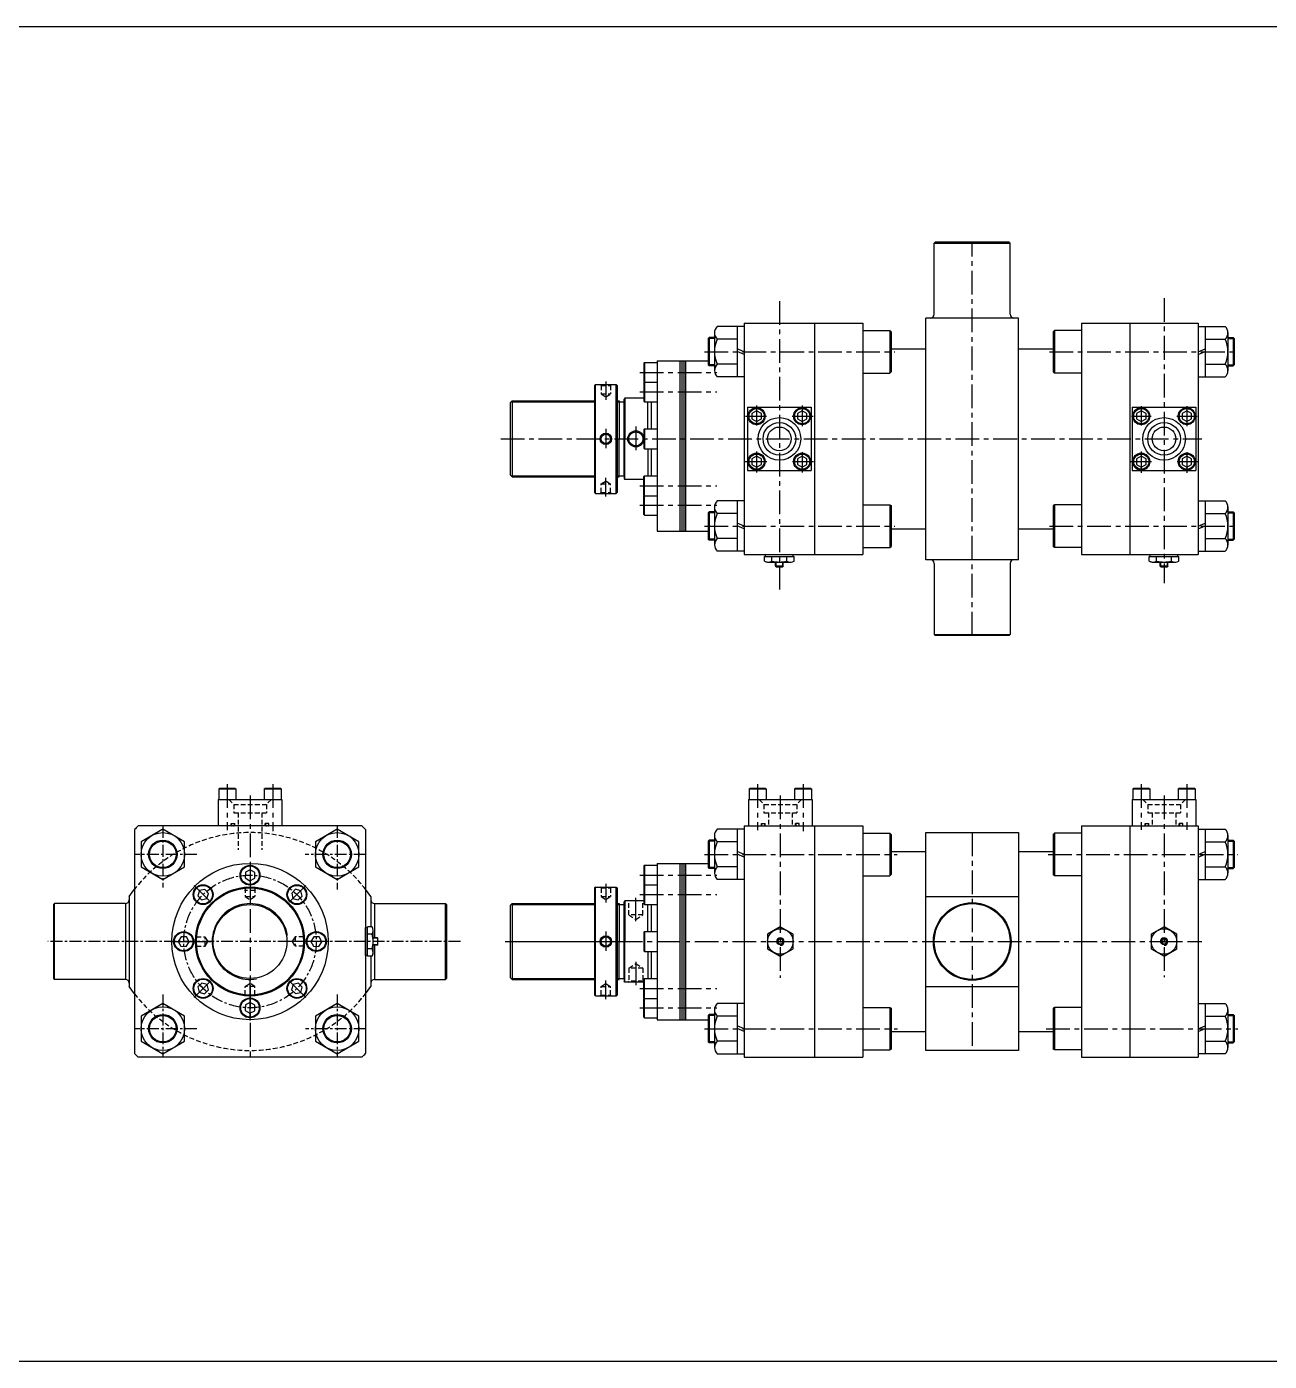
# Model space of a CAD drawing. Extents: x -819 to 9946, y 0 to 4813.
# Drawn here: x 1514 to 2826, y 0 to 1409 of the extents above; entities that cross this region are included whole.
import ezdxf

# ---------------------------------------------------------------- set-up
doc = ezdxf.new("R2010")
doc.units = 0
doc.header["$LTSCALE"] = 10
doc.header["$MEASUREMENT"] = 0
for name, pattern in [('CENTER', [2, 1.25, -0.25, 0.25, -0.25]), ('CENTERX2', [4, 2.5, -0.5, 0.5, -0.5]), ('HIDDENX2', [0.75, 0.5, -0.25])]:
    doc.linetypes.add(name, pattern=pattern)
doc.layers.get('0').update_dxf_attribs({"linetype": 'CONTINUOUS'})
doc.layers.get('DEFPOINTS').update_dxf_attribs({"linetype": 'CONTINUOUS'})
for name, color, linetype in [('BOM-UDEF', 3, 'CONTINUOUS'), ('CEN', 1, 'CENTERX2'), ('HID', 2, 'HIDDENX2'), ('ML', 7, 'CONTINUOUS')]:
    doc.layers.add(name, color=color, linetype=linetype)

msp = doc.modelspace()

# ---------------------------------------------------------------- linework, layer by layer
for p, q in [((5972.619, 1408.728), (0, 1408.728)), ((0, 0), (9946.14, 0))]:
    msp.add_line(p, q)
at = {"color": 7, "linetype": 'Continuous'}
for p, q in [((2292.932, 844.628), (2292.932, 849.646)), ((2292.932, 849.646), (2299.271, 849.646)), ((2293.932, 849.646), (2293.932, 851.646)), ((2293.932, 851.646), (2323.109, 851.646)), ((2299.271, 849.646), (2324.109, 849.646)), ((2300.727, 844.628), (2300.727, 849.646)), ((2316.315, 844.628), (2316.315, 849.646)), ((2323.109, 849.646), (2323.109, 851.646)), ((2324.109, 844.628), (2324.109, 849.646)), ((2698.932, 844.628), (2698.932, 849.646)), ((2698.932, 849.646), (2705.271, 849.646)), ((2699.932, 849.646), (2699.932, 851.646)), ((2699.932, 851.646), (2729.109, 851.646)), ((2705.271, 849.646), (2730.109, 849.646)), ((2706.727, 844.628), (2706.727, 849.646)), ((2722.315, 844.628), (2722.315, 849.646)), ((2729.109, 849.646), (2729.109, 851.646)), ((2730.109, 844.628), (2730.109, 849.646)), ((2296.108, 843.646), (2320.934, 843.646)), ((2304.521, 843.901), (2304.521, 843.903)), ((2304.521, 839.146), (2304.521, 843.646)), ((2304.521, 839.146), (2305.021, 838.646)), ((2312.521, 839.146), (2304.521, 839.146)), ((2305.021, 838.646), (2312.021, 838.646)), ((2312.521, 839.146), (2312.021, 838.646)), ((2312.521, 839.146), (2312.521, 843.646)), ((2702.108, 843.646), (2726.934, 843.646)), ((2710.521, 843.901), (2710.521, 843.903)), ((2710.521, 839.146), (2710.521, 843.646)), ((2710.521, 839.146), (2711.021, 838.646)), ((2718.521, 839.146), (2710.521, 839.146)), ((2711.021, 838.646), (2718.021, 838.646)), ((2718.521, 839.146), (2718.021, 838.646)), ((2718.521, 839.146), (2718.521, 843.646)), ((1871.789, 428.511), (1871.789, 457.688)), ((1873.789, 457.688), (1871.789, 457.688)), ((1878.806, 458.688), (1873.789, 458.688)), ((1873.789, 433.849), (1873.789, 458.688)), ((1878.806, 450.893), (1873.789, 450.893)), ((1879.789, 430.686), (1879.789, 455.512)), ((1879.534, 439.099), (1879.532, 439.099)), ((1884.289, 447.099), (1879.789, 447.099)), ((1884.289, 439.099), (1879.789, 439.099)), ((1884.289, 447.099), (1884.789, 446.599)), ((1884.289, 447.099), (1884.289, 439.099)), ((1884.289, 439.099), (1884.789, 439.599)), ((1884.789, 439.599), (1884.789, 446.599)), ((1873.789, 428.511), (1871.789, 428.511)), ((1878.806, 435.305), (1873.789, 435.305)), ((1873.789, 427.511), (1873.789, 433.849)), ((1878.806, 427.511), (1873.789, 427.511))]:
    msp.add_line(p, q, dxfattribs=at)
at = {"color": 1, "linetype": 'CENTER', "ltscale": 5}
for p, q in [((2296.021, 443.099), (2323.021, 443.099)), ((2701.021, 443.099), (2728.021, 443.099))]:
    msp.add_line(p, q, dxfattribs=at)
at = {"color": 7, "linetype": 'Continuous'}
for points in [[(2296.021, 435.305), (2309.521, 427.511), (2323.021, 435.305), (2323.021, 450.893), (2309.521, 458.688), (2296.021, 450.893)], [(2701.021, 435.305), (2714.521, 427.511), (2728.021, 435.305), (2728.021, 450.893), (2714.521, 458.688), (2701.021, 450.893)], [(2308.078, 445.599), (2306.634, 443.099), (2308.078, 440.599), (2310.964, 440.599), (2312.408, 443.099), (2310.964, 445.599)], [(2713.078, 445.599), (2711.634, 443.099), (2713.078, 440.599), (2715.964, 440.599), (2717.408, 443.099), (2715.964, 445.599)]]:
    msp.add_lwpolyline(points, close=True, dxfattribs=at)
for centre, radius in [((2309.521, 443.099), 13.5), ((2714.521, 443.099), 13.5), ((2309.521, 443.099), 3.5), ((2714.521, 443.099), 3.5)]:
    msp.add_circle(centre, radius, dxfattribs=at)
for centre, radius, start, end in [((2296.108, 849.269), 5.623, 235.615753, 270), ((2296.83, 851.866), 8.22, 241.700645, 298.299355), ((2308.513, 874.993), 31.347, 255.617183, 270.014071), ((2308.529, 874.993), 31.347, 269.985929, 284.382817), ((2320.212, 851.866), 8.22, 241.700645, 298.299355), ((2702.108, 849.269), 5.623, 235.615753, 270), ((2702.83, 851.866), 8.22, 241.700645, 298.299355), ((2714.513, 874.993), 31.347, 255.617183, 270.014071), ((2714.529, 874.993), 31.347, 269.985929, 284.382817), ((2726.212, 851.866), 8.22, 241.700645, 298.299355), ((1871.568, 454.79), 8.22, 331.700645, 28.299355), ((1848.442, 443.107), 31.347, 359.985929, 14.382817), ((1848.442, 443.091), 31.347, 345.617183, 0.014071), ((1871.568, 431.408), 8.22, 331.700645, 28.299355), ((1874.166, 430.686), 5.623, 325.615753, 0)]:
    msp.add_arc(centre, radius, start, end, dxfattribs=at)
at = {"layer": 'BOM-UDEF', "color": 0}
for p, q in [((2463.021, 846.146), (2463.021, 1101.146)), ((2561.021, 846.146), (2561.021, 1101.146)), ((2463.021, 558.099), (2561.021, 558.099)), ((2463.021, 328.099), (2463.021, 558.099)), ((2561.021, 558.099), (2561.021, 328.099)), ((1622.289, 490.599), (1627.789, 498.184)), ((1877.289, 490.599), (1871.789, 498.184)), ((1618.289, 483.099), (1618.289, 403.099)), ((1881.289, 483.099), (1881.289, 447.099)), ((2463.021, 490.599), (2561.021, 490.599)), ((1881.289, 439.099), (1881.289, 403.099)), ((1627.789, 388.014), (1622.289, 395.599)), ((1871.789, 388.014), (1877.289, 395.599)), ((2463.021, 395.599), (2561.021, 395.599)), ((2561.021, 328.099), (2463.021, 328.099))]:
    msp.add_line(p, q, dxfattribs=at)
for radius in [41, 40]:
    msp.add_circle((2512.021, 443.099), radius, dxfattribs=at)
at = {"layer": 'CEN'}
for p, q in [((2512.021, 766.146), (2512.021, 1181.146)), ((2308.521, 1119.066), (2308.521, 814.644)), ((2714.521, 1122.258), (2714.521, 821.302)), ((2229.521, 1065.646), (2430.521, 1065.646)), ((2593.521, 1065.646), (2792.521, 1065.646)), ((2161.166, 1043.646), (2242.641, 1043.646)), ((2125.384, 1034.39), (2125.384, 1014.834)), ((2161.166, 1023.143), (2242.641, 1023.143)), ((2284.521, 1008.872), (2284.521, 987.65)), ((2332.521, 1008.913), (2332.521, 986.914)), ((2690.521, 1008.088), (2690.521, 987.65)), ((2738.521, 1008.342), (2738.521, 986.914)), ((2157.021, 986.778), (2157.021, 960.514)), ((2272.876, 997.646), (2295.031, 997.646)), ((2321.929, 997.646), (2344.295, 997.562)), ((2680.123, 997.646), (2701.031, 997.646)), ((2727.929, 997.646), (2749.343, 997.646)), ((2014.343, 973.646), (2754.521, 973.646)), ((2125.384, 984.156), (2125.384, 963.88)), ((2284.521, 960.155), (2284.521, 938.24)), ((2332.521, 959.787), (2332.521, 938.195)), ((2690.521, 960.155), (2690.521, 937.896)), ((2738.521, 959.787), (2738.521, 937.896)), ((2272.537, 949.646), (2295.277, 949.646)), ((2322.543, 949.646), (2344.55, 949.646)), ((2678.91, 949.646), (2701.277, 949.646)), ((2728.543, 949.646), (2749.85, 949.646)), ((2125.384, 912.902), (2125.384, 932.458)), ((2161.166, 924.148), (2242.641, 924.148)), ((2161.166, 903.646), (2242.641, 903.646)), ((2229.521, 881.646), (2430.521, 881.646)), ((2593.521, 881.646), (2792.521, 881.646)), ((1725.789, 609.099), (1725.789, 560.495)), ((1773.789, 609.099), (1773.789, 559.508)), ((2285.521, 609.099), (2285.521, 560.495)), ((2333.521, 609.099), (2333.521, 559.508)), ((2690.521, 609.099), (2690.521, 561.154)), ((2738.521, 609.099), (2738.521, 560.877)), ((1749.789, 597.099), (1749.789, 317.099)), ((2309.521, 597.099), (2309.521, 404.671)), ((2714.521, 597.099), (2714.521, 405.497)), ((2512.021, 558.099), (2512.021, 328.099)), ((1749.789, 526.604), (1749.789, 499.595)), ((2229.521, 535.099), (2432.949, 535.099)), ((2592.198, 535.099), (2792.521, 535.099)), ((2161.166, 513.099), (2242.641, 513.099)), ((1690.742, 502.146), (1709.84, 483.047)), ((1749.789, 502.344), (1749.789, 484.287)), ((1808.835, 502.146), (1789.737, 483.047)), ((2125.384, 503.844), (2125.384, 484.287)), ((2157.021, 464.543), (2157.021, 489.172)), ((2161.166, 492.597), (2242.641, 492.597)), ((2125.384, 453.609), (2125.384, 433.333)), ((1666.284, 443.099), (1693.293, 443.099)), ((1690.544, 443.099), (1708.601, 443.099)), ((1809.033, 443.099), (1790.977, 443.099)), ((1833.293, 443.099), (1806.284, 443.099)), ((2019.114, 443.099), (2754.521, 443.099)), ((2034.225, 443.099), (2142.532, 443.099)), ((2034.225, 443.099), (2142.532, 443.099)), ((2157.021, 421.655), (2157.021, 397.026)), ((1690.742, 384.053), (1709.84, 403.151)), ((1749.789, 383.855), (1749.789, 401.911)), ((1808.835, 384.053), (1789.737, 403.151)), ((2125.384, 382.355), (2125.384, 401.911)), ((1749.789, 359.595), (1749.789, 386.604)), ((2161.166, 393.602), (2242.641, 393.602)), ((2161.166, 373.099), (2242.641, 373.099)), ((2229.521, 351.099), (2433.359, 351.099)), ((2590.052, 351.099), (2792.521, 351.099))]:
    msp.add_line(p, q, dxfattribs=at)
at = {"layer": 'DEFPOINTS', "color": 0, "linetype": 'ByBlock'}
for p in [(2144.521, 1015.646), (2144.521, 931.646), (2144.521, 485.099), (2144.521, 401.099)]:
    msp.add_point(p, dxfattribs=at)
at = {"layer": 'HID'}
for p, q in [((2120.384, 1030.146), (2119.384, 1031.146)), ((2120.384, 1030.146), (2120.384, 1021.146)), ((2120.384, 1030.146), (2130.384, 1030.146)), ((2130.384, 1030.146), (2131.384, 1031.146)), ((2130.384, 1030.146), (2130.384, 1021.146)), ((2120.384, 1021.146), (2130.384, 1021.146)), ((2120.384, 1021.146), (2125.384, 1017.98)), ((2125.384, 1017.98), (2130.384, 1021.146)), ((2120.384, 917.146), (2119.384, 916.146)), ((2120.384, 926.146), (2125.384, 929.312)), ((2120.384, 917.146), (2120.384, 926.146)), ((2120.384, 926.146), (2130.384, 926.146)), ((2120.384, 917.146), (2130.384, 917.146)), ((2125.384, 929.312), (2130.384, 926.146)), ((2130.384, 917.146), (2130.384, 926.146)), ((2130.384, 917.146), (2131.384, 916.146)), ((1727.289, 593.099), (1732.539, 587.849)), ((1772.289, 593.099), (1767.039, 587.849)), ((2287.021, 593.099), (2292.271, 587.849)), ((2332.021, 593.099), (2326.771, 587.849)), ((2692.021, 593.099), (2697.271, 587.849)), ((2737.021, 593.099), (2731.771, 587.849)), ((1732.539, 587.849), (1767.039, 587.849)), ((1732.539, 587.849), (1732.539, 579.099)), ((1732.539, 579.099), (1767.039, 579.099)), ((1737.289, 579.099), (1737.289, 539.795)), ((1762.289, 579.099), (1762.289, 539.795)), ((1767.039, 587.849), (1767.039, 579.099)), ((2292.271, 587.849), (2292.271, 579.099)), ((2292.271, 587.849), (2326.771, 587.849)), ((2292.271, 579.099), (2326.771, 579.099)), ((2297.021, 579.099), (2297.021, 565.099)), ((2322.021, 579.099), (2322.021, 565.099)), ((2326.771, 587.849), (2326.771, 579.099)), ((2697.271, 587.849), (2731.771, 587.849)), ((2697.271, 587.849), (2697.271, 579.099)), ((2697.271, 579.099), (2731.771, 579.099)), ((2702.021, 579.099), (2702.021, 565.099)), ((2727.021, 579.099), (2727.021, 565.099)), ((2731.771, 587.849), (2731.771, 579.099)), ((1729.789, 567.499), (1733.789, 567.499)), ((1729.789, 565.099), (1729.789, 567.499)), ((1733.789, 565.099), (1733.789, 567.499)), ((1765.789, 565.099), (1765.789, 567.499)), ((1769.789, 567.499), (1765.789, 567.499)), ((1769.789, 565.099), (1769.789, 567.499)), ((2289.521, 567.499), (2293.521, 567.499)), ((2289.521, 565.099), (2289.521, 567.499)), ((2293.521, 565.099), (2293.521, 567.499)), ((2325.521, 565.099), (2325.521, 567.499)), ((2329.521, 567.499), (2325.521, 567.499)), ((2329.521, 565.099), (2329.521, 567.499)), ((2694.521, 567.499), (2698.521, 567.499)), ((2694.521, 565.099), (2694.521, 567.499)), ((2698.521, 565.099), (2698.521, 567.499)), ((2730.521, 565.099), (2730.521, 567.499)), ((2734.521, 567.499), (2730.521, 567.499)), ((2734.521, 565.099), (2734.521, 567.499)), ((1744.789, 499.599), (1744.09, 500.298)), ((1744.789, 497.099), (1744.09, 497.798)), ((1744.789, 499.599), (1744.789, 490.599)), ((1744.789, 499.599), (1754.789, 499.599)), ((1754.789, 497.099), (1744.789, 497.099)), ((1754.789, 499.599), (1755.487, 500.298)), ((1754.789, 499.599), (1754.789, 490.599)), ((1754.789, 497.099), (1755.487, 497.798)), ((2120.384, 499.599), (2119.384, 500.599)), ((2120.384, 499.599), (2120.384, 490.599)), ((2120.384, 499.599), (2130.384, 499.599)), ((2130.384, 499.599), (2131.384, 500.599)), ((2130.384, 499.599), (2130.384, 490.599)), ((1744.789, 490.599), (1754.789, 490.599)), ((1744.789, 490.599), (1749.789, 487.433)), ((1749.789, 487.433), (1754.789, 490.599)), ((2120.384, 490.599), (2130.384, 490.599)), ((2120.384, 490.599), (2125.384, 487.433)), ((2125.384, 487.433), (2130.384, 490.599)), ((2149.521, 471.099), (2149.521, 485.099)), ((2164.521, 471.099), (2164.521, 485.099)), ((2164.521, 471.099), (2149.521, 471.099)), ((2149.521, 471.099), (2157.021, 466.472)), ((2157.021, 466.472), (2164.521, 471.099)), ((1693.289, 448.099), (1692.59, 448.798)), ((1693.289, 438.099), (1692.59, 437.401)), ((1693.289, 448.099), (1702.289, 448.099)), ((1693.289, 438.099), (1693.289, 448.099)), ((1693.289, 438.099), (1702.289, 438.099)), ((1705.455, 443.099), (1702.289, 448.099)), ((1702.289, 438.099), (1702.289, 448.099)), ((1702.289, 438.099), (1705.455, 443.099)), ((1797.289, 448.099), (1794.123, 443.099)), ((1794.123, 443.099), (1797.289, 438.099)), ((1806.289, 448.099), (1797.289, 448.099)), ((1797.289, 448.099), (1797.289, 438.099)), ((1806.289, 438.099), (1797.289, 438.099)), ((1806.289, 448.099), (1806.987, 448.798)), ((1806.289, 448.099), (1806.289, 438.099)), ((1806.289, 438.099), (1806.987, 437.401)), ((2149.521, 415.099), (2157.021, 419.726)), ((2164.521, 415.099), (2149.521, 415.099)), ((2149.521, 415.099), (2149.521, 401.099)), ((2157.021, 419.726), (2164.521, 415.099)), ((2164.521, 415.099), (2164.521, 401.099)), ((1749.789, 398.765), (1744.789, 395.599)), ((1744.789, 386.599), (1744.789, 395.599)), ((1754.789, 395.599), (1744.789, 395.599)), ((1754.789, 395.599), (1749.789, 398.765)), ((1754.789, 386.599), (1754.789, 395.599)), ((2120.384, 395.599), (2125.384, 398.765)), ((2120.384, 386.599), (2120.384, 395.599)), ((2120.384, 395.599), (2130.384, 395.599)), ((2125.384, 398.765), (2130.384, 395.599)), ((2130.384, 386.599), (2130.384, 395.599)), ((2148.521, 400.099), (2149.521, 401.099)), ((2164.521, 401.099), (2149.521, 401.099)), ((2164.521, 401.099), (2165.521, 400.099)), ((1744.789, 386.599), (1744.09, 385.901)), ((1754.789, 386.599), (1744.789, 386.599)), ((1754.789, 386.599), (1755.487, 385.901)), ((2120.384, 386.599), (2119.384, 385.599)), ((2120.384, 386.599), (2130.384, 386.599)), ((2130.384, 386.599), (2131.384, 385.599))]:
    msp.add_line(p, q, dxfattribs=at)
for centre, radius, start, end in [((1731.07, 566.299), 1.2, 90, 270), ((1732.454, 566.299), 1.2, 270, 90), ((1767.123, 566.299), 1.2, 90, 270), ((1768.507, 566.299), 1.2, 270, 90), ((2290.802, 566.299), 1.2, 90, 270), ((2292.186, 566.299), 1.2, 270, 90), ((2326.855, 566.299), 1.2, 90, 270), ((2328.239, 566.299), 1.2, 270, 90), ((2695.802, 566.299), 1.2, 90, 270), ((2697.186, 566.299), 1.2, 270, 90), ((2731.855, 566.299), 1.2, 90, 270), ((2733.239, 566.299), 1.2, 270, 90), ((1749.789, 403.932), 154.167, 37.688023, 142.311977), ((1749.789, 482.266), 154.167, 217.688023, 322.311977)]:
    msp.add_arc(centre, radius, start, end, dxfattribs=at)
at = {"layer": 'ML'}
for p, q in [((2473.021, 1181.146), (2472.021, 1180.146)), ((2472.021, 1105.146), (2472.021, 1180.146)), ((2472.021, 1180.146), (2552.021, 1180.146)), ((2551.021, 1181.146), (2473.021, 1181.146)), ((2552.021, 1180.146), (2551.021, 1181.146)), ((2552.021, 1105.146), (2552.021, 1180.146)), ((2561.021, 1101.146), (2463.021, 1101.146)), ((2240.021, 1086.009), (2240.021, 1078.926)), ((2271.521, 1092.146), (2243.021, 1092.146)), ((2264.021, 1092.146), (2264.021, 1039.146)), ((2271.521, 1095.646), (2271.521, 851.646)), ((2271.521, 1095.646), (2396.521, 1095.646)), ((2345.521, 1095.646), (2345.521, 851.646)), ((2396.521, 1095.646), (2396.521, 851.646)), ((2396.521, 1088.146), (2425.021, 1088.146)), ((2425.021, 1088.146), (2425.021, 1043.146)), ((2425.021, 1088.146), (2426.521, 1086.756)), ((2426.521, 1086.756), (2426.521, 1044.536)), ((2599.021, 1088.146), (2597.521, 1086.756)), ((2597.521, 1086.756), (2597.521, 1044.536)), ((2627.521, 1088.146), (2599.021, 1088.146)), ((2599.021, 1088.146), (2599.021, 1043.146)), ((2627.521, 1095.646), (2750.521, 1095.646)), ((2627.521, 1095.646), (2627.521, 851.646)), ((2678.521, 1095.646), (2678.521, 851.646)), ((2750.521, 1095.646), (2750.521, 851.646)), ((2750.521, 1092.146), (2779.021, 1092.146)), ((2758.021, 1092.146), (2758.021, 1039.146)), ((2782.021, 1086.009), (2782.021, 1078.926)), ((2234.521, 1080.646), (2233.521, 1079.646)), ((2233.521, 1079.646), (2233.521, 1051.646)), ((2234.521, 1080.646), (2234.521, 1050.646)), ((2240.021, 1080.646), (2234.521, 1080.646)), ((2240.021, 1078.926), (2240.021, 1065.646)), ((2264.021, 1078.926), (2243.021, 1078.926)), ((2758.021, 1078.926), (2779.021, 1078.926)), ((2782.021, 1080.646), (2787.521, 1080.646)), ((2782.021, 1078.926), (2782.021, 1065.646)), ((2787.521, 1080.646), (2787.521, 1050.646)), ((2787.521, 1080.646), (2788.521, 1079.646)), ((2788.521, 1079.646), (2788.521, 1051.646)), ((2240.021, 1065.646), (2240.021, 1045.62)), ((2426.521, 1068.646), (2463.021, 1068.646)), ((2561.021, 1068.646), (2597.521, 1068.646)), ((2782.021, 1065.646), (2782.021, 1045.62)), ((2166.221, 1054.146), (2165.521, 1053.446)), ((2165.521, 1053.446), (2165.521, 1033.846)), ((2166.221, 1054.146), (2179.521, 1054.146)), ((2166.221, 1054.146), (2166.221, 1033.146)), ((2179.521, 1056.146), (2179.521, 876.146)), ((2179.521, 1056.146), (2233.521, 1056.146)), ((2203.521, 1056.146), (2203.521, 876.146)), ((2205.521, 1056.146), (2205.521, 876.146)), ((2207.521, 1056.146), (2207.521, 876.146)), ((2209.521, 1056.146), (2209.521, 876.146)), ((2234.521, 1050.646), (2233.521, 1051.646)), ((2240.021, 1050.646), (2234.521, 1050.646)), ((2264.021, 1052.366), (2243.021, 1052.366)), ((2396.521, 1043.146), (2425.021, 1043.146)), ((2425.021, 1043.146), (2426.521, 1044.536)), ((2599.021, 1043.146), (2597.521, 1044.536)), ((2627.521, 1043.146), (2599.021, 1043.146)), ((2758.021, 1052.366), (2779.021, 1052.366)), ((2782.021, 1050.646), (2787.521, 1050.646)), ((2787.521, 1050.646), (2788.521, 1051.646)), ((2114.384, 1031.146), (2113.384, 1030.146)), ((2113.384, 1030.146), (2113.384, 917.146)), ((2114.384, 916.146), (2114.384, 1031.146)), ((2114.384, 1031.146), (2136.384, 1031.146)), ((2136.384, 916.146), (2136.384, 1031.146)), ((2136.384, 1031.146), (2137.384, 1030.146)), ((2137.384, 1030.146), (2137.384, 917.146)), ((2165.972, 1033.395), (2165.521, 1033.846)), ((2166.221, 1033.643), (2165.521, 1032.943)), ((2165.521, 1032.943), (2165.521, 1013.343)), ((2166.221, 1033.643), (2179.521, 1033.643)), ((2166.221, 1033.643), (2166.221, 1012.643)), ((2271.521, 1039.146), (2243.021, 1039.146)), ((2750.521, 1039.146), (2779.021, 1039.146)), ((2145.521, 1016.646), (2144.521, 1015.646)), ((2144.521, 973.646), (2144.521, 1015.646)), ((2145.521, 1016.646), (2145.521, 973.646)), ((2165.521, 1016.646), (2145.521, 1016.646)), ((2024.521, 1011.646), (2026.521, 1013.646)), ((2024.521, 1011.646), (2026.521, 1013.646)), ((2024.521, 1011.646), (2024.521, 935.646)), ((2026.521, 1013.646), (2113.384, 1013.646)), ((2026.521, 1013.646), (2026.521, 933.646)), ((2137.384, 1013.646), (2139.521, 1013.646)), ((2139.521, 1013.646), (2139.521, 973.646)), ((2139.521, 1012.646), (2144.521, 1012.646)), ((2144.521, 934.646), (2144.521, 1012.646)), ((2166.221, 1012.643), (2165.521, 1013.343)), ((2166.221, 1012.643), (2179.521, 1012.643)), ((2169.521, 984.146), (2169.521, 1012.643)), ((2173.521, 984.146), (2173.521, 1012.643)), ((2173.521, 984.146), (2173.521, 1012.643)), ((2275.021, 1007.146), (2275.021, 940.146)), ((2275.021, 1007.146), (2342.021, 1007.146)), ((2342.021, 1007.146), (2342.021, 940.146)), ((2681.021, 1007.146), (2748.021, 1007.146)), ((2681.021, 1007.146), (2681.021, 940.146)), ((2748.021, 1007.146), (2748.021, 940.146)), ((2139.521, 933.646), (2139.521, 973.646)), ((2144.521, 973.646), (2144.521, 931.646)), ((2145.521, 930.646), (2145.521, 973.646)), ((2166.221, 984.146), (2165.521, 983.446)), ((2165.521, 983.446), (2165.521, 963.846)), ((2166.221, 984.146), (2179.521, 984.146)), ((2166.221, 984.146), (2166.221, 963.146)), ((2166.221, 963.146), (2165.521, 963.846)), ((2166.221, 963.146), (2179.521, 963.146)), ((2169.521, 963.146), (2169.521, 934.648)), ((2173.521, 934.648), (2173.521, 963.146)), ((2024.521, 935.646), (2026.521, 933.646)), ((2024.521, 935.646), (2026.521, 933.646)), ((2026.521, 933.646), (2113.384, 933.646)), ((2137.384, 933.646), (2139.521, 933.646)), ((2139.521, 934.646), (2144.521, 934.646)), ((2145.521, 930.646), (2144.521, 931.646)), ((2165.521, 930.646), (2145.521, 930.646)), ((2166.221, 934.648), (2165.521, 933.948)), ((2165.521, 914.348), (2165.521, 933.948)), ((2166.221, 913.648), (2166.221, 934.648)), ((2166.221, 934.648), (2179.521, 934.648)), ((2275.021, 940.146), (2342.021, 940.146)), ((2681.021, 940.146), (2748.021, 940.146)), ((2114.384, 916.146), (2113.384, 917.146)), ((2114.384, 916.146), (2136.384, 916.146)), ((2136.384, 916.146), (2137.384, 917.146)), ((2166.221, 913.648), (2165.521, 914.348)), ((2165.972, 913.897), (2165.521, 913.446)), ((2165.521, 893.846), (2165.521, 913.446)), ((2166.221, 893.146), (2166.221, 914.146)), ((2166.221, 913.648), (2179.521, 913.648)), ((2240.021, 902.009), (2240.021, 894.926)), ((2271.521, 908.146), (2243.021, 908.146)), ((2264.021, 908.146), (2264.021, 855.146)), ((2396.521, 904.146), (2425.021, 904.146)), ((2425.021, 904.146), (2425.021, 859.146)), ((2425.021, 904.146), (2426.521, 903.17)), ((2426.521, 903.17), (2426.521, 860.122)), ((2599.021, 904.146), (2597.521, 903.17)), ((2597.521, 903.17), (2597.521, 860.122)), ((2627.521, 904.146), (2599.021, 904.146)), ((2599.021, 904.146), (2599.021, 859.146)), ((2750.521, 908.146), (2779.021, 908.146)), ((2758.021, 908.146), (2758.021, 855.146)), ((2782.021, 902.009), (2782.021, 894.926)), ((2166.221, 893.146), (2165.521, 893.846)), ((2166.221, 893.146), (2179.521, 893.146)), ((2234.521, 896.646), (2233.521, 895.646)), ((2233.521, 895.646), (2233.521, 867.646)), ((2234.521, 896.646), (2234.521, 866.646)), ((2240.021, 896.646), (2234.521, 896.646)), ((2240.021, 894.926), (2240.021, 881.646)), ((2264.021, 894.926), (2243.021, 894.926)), ((2758.021, 894.926), (2779.021, 894.926)), ((2782.021, 896.646), (2787.521, 896.646)), ((2782.021, 894.926), (2782.021, 881.646)), ((2787.521, 896.646), (2787.521, 866.646)), ((2787.521, 896.646), (2788.521, 895.646)), ((2788.521, 895.646), (2788.521, 867.646)), ((2179.521, 876.146), (2233.521, 876.146)), ((2240.021, 881.646), (2240.021, 861.62)), ((2426.521, 878.646), (2463.021, 878.646)), ((2561.021, 878.646), (2597.521, 878.646)), ((2782.021, 881.646), (2782.021, 861.62)), ((2234.521, 866.646), (2233.521, 867.646)), ((2240.021, 866.646), (2234.521, 866.646)), ((2264.021, 868.366), (2243.021, 868.366)), ((2425.021, 859.146), (2426.521, 860.122)), ((2599.021, 859.146), (2597.521, 860.122)), ((2758.021, 868.366), (2779.021, 868.366)), ((2782.021, 866.646), (2787.521, 866.646)), ((2787.521, 866.646), (2788.521, 867.646)), ((2271.521, 855.146), (2243.021, 855.146)), ((2271.521, 851.646), (2396.521, 851.646)), ((2396.521, 859.146), (2425.021, 859.146)), ((2561.021, 846.146), (2463.021, 846.146)), ((2627.521, 859.146), (2599.021, 859.146)), ((2627.521, 851.646), (2750.521, 851.646)), ((2750.521, 855.146), (2779.021, 855.146)), ((2472.021, 842.146), (2472.021, 767.146)), ((2552.021, 842.146), (2552.021, 767.146)), ((2473.021, 766.146), (2472.021, 767.146)), ((2472.021, 767.146), (2552.021, 767.146)), ((2551.021, 766.146), (2473.021, 766.146)), ((2552.021, 767.146), (2551.021, 766.146)), ((1716.289, 593.099), (1783.289, 593.099)), ((1716.289, 593.099), (1716.289, 565.099)), ((1716.789, 604.099), (1717.789, 605.099)), ((1716.789, 604.099), (1734.789, 604.099)), ((1716.789, 604.099), (1716.789, 593.099)), ((1717.789, 605.099), (1733.789, 605.099)), ((1733.789, 605.099), (1734.789, 604.099)), ((1734.789, 604.099), (1734.789, 593.099)), ((1764.789, 604.099), (1765.789, 605.099)), ((1764.789, 604.099), (1782.789, 604.099)), ((1764.789, 604.099), (1764.789, 593.099)), ((1765.789, 605.099), (1781.789, 605.099)), ((1781.789, 605.099), (1782.789, 604.099)), ((1782.789, 604.099), (1782.789, 593.099)), ((1783.289, 593.099), (1783.289, 565.099)), ((2276.021, 593.099), (2343.021, 593.099)), ((2276.021, 593.099), (2276.021, 565.099)), ((2276.521, 604.099), (2277.521, 605.099)), ((2276.521, 604.099), (2276.521, 593.099)), ((2276.521, 604.099), (2294.521, 604.099)), ((2277.521, 605.099), (2293.521, 605.099)), ((2293.521, 605.099), (2294.521, 604.099)), ((2294.521, 604.099), (2294.521, 593.099)), ((2324.521, 604.099), (2325.521, 605.099)), ((2324.521, 604.099), (2324.521, 593.099)), ((2324.521, 604.099), (2342.521, 604.099)), ((2325.521, 605.099), (2341.521, 605.099)), ((2341.521, 605.099), (2342.521, 604.099)), ((2342.521, 604.099), (2342.521, 593.099)), ((2343.021, 593.099), (2343.021, 565.099)), ((2681.021, 593.099), (2748.021, 593.099)), ((2681.021, 593.099), (2681.021, 565.099)), ((2681.521, 604.099), (2682.521, 605.099)), ((2681.521, 604.099), (2699.521, 604.099)), ((2681.521, 604.099), (2681.521, 593.099)), ((2682.521, 605.099), (2698.521, 605.099)), ((2698.521, 605.099), (2699.521, 604.099)), ((2699.521, 604.099), (2699.521, 593.099)), ((2729.521, 604.099), (2730.521, 605.099)), ((2729.521, 604.099), (2747.521, 604.099)), ((2729.521, 604.099), (2729.521, 593.099)), ((2730.521, 605.099), (2746.521, 605.099)), ((2746.521, 605.099), (2747.521, 604.099)), ((2747.521, 604.099), (2747.521, 593.099)), ((2748.021, 593.099), (2748.021, 565.099)), ((1867.925, 565.099), (1631.652, 565.099)), ((2271.521, 565.099), (2396.521, 565.099)), ((2271.521, 565.099), (2271.521, 321.099)), ((2345.521, 565.099), (2345.521, 321.099)), ((2396.521, 565.099), (2396.521, 321.099)), ((2627.521, 565.099), (2627.521, 321.099)), ((2627.521, 565.099), (2750.521, 565.099)), ((2678.521, 565.099), (2678.521, 321.099)), ((2750.521, 565.099), (2750.521, 321.099)), ((1627.789, 561.236), (1627.789, 324.963)), ((1871.789, 561.236), (1871.789, 324.963)), ((2234.521, 550.099), (2233.521, 549.099)), ((2234.521, 550.099), (2234.521, 520.099)), ((2240.021, 550.099), (2234.521, 550.099)), ((2240.021, 555.463), (2240.021, 548.379)), ((2271.521, 561.599), (2243.021, 561.599)), ((2264.021, 561.599), (2264.021, 508.599)), ((2396.521, 557.599), (2425.021, 557.599)), ((2425.021, 557.599), (2425.021, 512.599)), ((2425.021, 557.599), (2426.521, 556.209)), ((2426.521, 556.209), (2426.521, 513.989)), ((2599.021, 557.599), (2597.521, 556.209)), ((2597.521, 556.209), (2597.521, 513.989)), ((2599.021, 557.599), (2599.021, 512.599)), ((2627.521, 557.599), (2599.021, 557.599)), ((2750.521, 561.599), (2779.021, 561.599)), ((2758.021, 561.599), (2758.021, 508.599)), ((2782.021, 555.463), (2782.021, 548.379)), ((2782.021, 550.099), (2787.521, 550.099)), ((2787.521, 550.099), (2787.521, 520.099)), ((2787.521, 550.099), (2788.521, 549.099)), ((2233.521, 549.099), (2233.521, 521.099)), ((2240.021, 548.379), (2240.021, 535.099)), ((2264.021, 548.379), (2243.021, 548.379)), ((2426.521, 538.099), (2463.021, 538.099)), ((2561.021, 538.099), (2597.521, 538.099)), ((2758.021, 548.379), (2779.021, 548.379)), ((2782.021, 548.379), (2782.021, 535.099)), ((2788.521, 549.099), (2788.521, 521.099)), ((2166.221, 523.599), (2165.521, 522.899)), ((2165.521, 522.899), (2165.521, 503.299)), ((2166.221, 523.599), (2179.521, 523.599)), ((2166.221, 523.599), (2166.221, 502.599)), ((2179.521, 525.599), (2179.521, 360.599)), ((2179.521, 525.599), (2233.521, 525.599)), ((2203.521, 525.599), (2203.521, 360.599)), ((2205.521, 525.599), (2205.521, 360.599)), ((2207.521, 525.599), (2207.521, 360.599)), ((2209.521, 525.599), (2209.521, 360.599)), ((2240.021, 535.099), (2240.021, 515.073)), ((2264.021, 521.819), (2243.021, 521.819)), ((2758.021, 521.819), (2779.021, 521.819)), ((2782.021, 535.099), (2782.021, 515.073)), ((2234.521, 520.099), (2233.521, 521.099)), ((2240.021, 520.099), (2234.521, 520.099)), ((2271.521, 508.599), (2243.021, 508.599)), ((2396.521, 512.599), (2425.021, 512.599)), ((2425.021, 512.599), (2426.521, 513.989)), ((2599.021, 512.599), (2597.521, 513.989)), ((2627.521, 512.599), (2599.021, 512.599)), ((2750.521, 508.599), (2779.021, 508.599)), ((2782.021, 520.099), (2787.521, 520.099)), ((2787.521, 520.099), (2788.521, 521.099)), ((2114.384, 500.599), (2113.384, 499.599)), ((2113.384, 499.599), (2113.384, 386.599)), ((2114.384, 385.599), (2114.384, 500.599)), ((2114.384, 500.599), (2136.384, 500.599)), ((2136.384, 385.599), (2136.384, 500.599)), ((2136.384, 500.599), (2137.384, 499.599)), ((2137.384, 499.599), (2137.384, 386.599)), ((2165.972, 502.848), (2165.521, 503.299)), ((2166.221, 503.097), (2165.521, 502.397)), ((2165.521, 502.397), (2165.521, 482.797)), ((2166.221, 503.097), (2179.521, 503.097)), ((2166.221, 503.097), (2166.221, 482.097)), ((1543.289, 483.099), (1542.289, 482.099)), ((1542.289, 482.099), (1542.289, 404.099)), ((1618.289, 483.099), (1543.289, 483.099)), ((1543.289, 403.099), (1543.289, 483.099)), ((1622.289, 490.599), (1622.289, 395.599)), ((1877.289, 490.599), (1877.289, 458.688)), ((1881.289, 483.099), (1956.289, 483.099)), ((1956.289, 483.099), (1957.289, 482.099)), ((1956.289, 403.099), (1956.289, 483.099)), ((1957.289, 482.099), (1957.289, 404.099)), ((2024.521, 481.099), (2026.521, 483.099)), ((2024.521, 481.099), (2026.521, 483.099)), ((2024.521, 481.099), (2024.521, 405.099)), ((2026.521, 483.099), (2113.384, 483.099)), ((2026.521, 483.099), (2026.521, 403.099)), ((2137.384, 483.099), (2139.521, 483.099)), ((2139.521, 483.099), (2139.521, 443.099)), ((2139.521, 482.099), (2144.521, 482.099)), ((2145.521, 486.099), (2144.521, 485.099)), ((2144.521, 443.099), (2144.521, 485.099)), ((2144.521, 404.099), (2144.521, 482.099)), ((2145.521, 486.099), (2145.521, 443.099)), ((2165.521, 486.099), (2145.521, 486.099)), ((2166.221, 482.097), (2165.521, 482.797)), ((2166.221, 482.097), (2179.521, 482.097)), ((2169.521, 453.599), (2169.521, 482.097)), ((2173.521, 453.599), (2173.521, 482.097)), ((2173.521, 453.599), (2173.521, 482.097)), ((2166.221, 453.599), (2165.521, 452.899)), ((2165.521, 452.899), (2165.521, 433.299)), ((2166.221, 453.599), (2179.521, 453.599)), ((2166.221, 453.599), (2166.221, 432.599)), ((2139.521, 403.099), (2139.521, 443.099)), ((2144.521, 443.099), (2144.521, 401.099)), ((2145.521, 400.099), (2145.521, 443.099)), ((1877.289, 427.511), (1877.289, 395.599)), ((2166.221, 432.599), (2165.521, 433.299)), ((2166.221, 432.599), (2179.521, 432.599)), ((2169.521, 432.599), (2169.521, 404.102)), ((2173.521, 404.102), (2173.521, 432.599)), ((1542.289, 404.099), (1543.289, 403.099)), ((1618.289, 403.099), (1543.289, 403.099)), ((1881.289, 403.099), (1956.289, 403.099)), ((1957.289, 404.099), (1956.289, 403.099)), ((2024.521, 405.099), (2026.521, 403.099)), ((2024.521, 405.099), (2026.521, 403.099)), ((2026.521, 403.099), (2113.384, 403.099)), ((2137.384, 403.099), (2139.521, 403.099)), ((2139.521, 404.099), (2144.521, 404.099)), ((2145.521, 400.099), (2144.521, 401.099)), ((2165.521, 400.099), (2145.521, 400.099)), ((2166.221, 404.102), (2165.521, 403.402)), ((2165.521, 383.802), (2165.521, 403.402)), ((2166.221, 383.102), (2166.221, 404.102)), ((2166.221, 404.102), (2179.521, 404.102)), ((2114.384, 385.599), (2113.384, 386.599)), ((2114.384, 385.599), (2136.384, 385.599)), ((2136.384, 385.599), (2137.384, 386.599)), ((2166.221, 383.102), (2165.521, 383.802)), ((2165.972, 383.35), (2165.521, 382.899)), ((2165.521, 363.299), (2165.521, 382.899)), ((2166.221, 362.599), (2166.221, 383.599)), ((2166.221, 383.102), (2179.521, 383.102)), ((2240.021, 371.463), (2240.021, 364.379)), ((2271.521, 377.599), (2243.021, 377.599)), ((2264.021, 377.599), (2264.021, 324.599)), ((2396.521, 373.599), (2425.021, 373.599)), ((2425.021, 373.599), (2425.021, 328.599)), ((2425.021, 373.599), (2426.521, 372.623)), ((2426.521, 372.623), (2426.521, 329.575)), ((2599.021, 373.599), (2597.521, 372.623)), ((2597.521, 372.623), (2597.521, 329.575)), ((2599.021, 373.599), (2599.021, 328.599)), ((2627.521, 373.599), (2599.021, 373.599)), ((2750.521, 377.599), (2779.021, 377.599)), ((2758.021, 377.599), (2758.021, 324.599)), ((2782.021, 371.463), (2782.021, 364.379)), ((2166.221, 362.599), (2165.521, 363.299)), ((2166.221, 362.599), (2179.521, 362.599)), ((2179.521, 360.599), (2233.521, 360.599)), ((2234.521, 366.099), (2233.521, 365.099)), ((2233.521, 365.099), (2233.521, 337.099)), ((2234.521, 366.099), (2234.521, 336.099)), ((2240.021, 366.099), (2234.521, 366.099)), ((2240.021, 364.379), (2240.021, 351.099)), ((2264.021, 364.379), (2243.021, 364.379)), ((2758.021, 364.379), (2779.021, 364.379)), ((2782.021, 366.099), (2787.521, 366.099)), ((2782.021, 364.379), (2782.021, 351.099)), ((2787.521, 366.099), (2787.521, 336.099)), ((2787.521, 366.099), (2788.521, 365.099)), ((2788.521, 365.099), (2788.521, 337.099)), ((2240.021, 351.099), (2240.021, 331.073)), ((2426.521, 348.099), (2463.021, 348.099)), ((2561.021, 348.099), (2597.521, 348.099)), ((2782.021, 351.099), (2782.021, 331.073)), ((2234.521, 336.099), (2233.521, 337.099)), ((2240.021, 336.099), (2234.521, 336.099)), ((2264.021, 337.819), (2243.021, 337.819)), ((2243.021, 324.599), (2271.521, 324.599)), ((2396.521, 328.599), (2425.021, 328.599)), ((2425.021, 328.599), (2426.521, 329.575)), ((2599.021, 328.599), (2597.521, 329.575)), ((2627.521, 328.599), (2599.021, 328.599)), ((2779.021, 324.599), (2750.521, 324.599)), ((2758.021, 337.819), (2779.021, 337.819)), ((2782.021, 336.099), (2787.521, 336.099)), ((2787.521, 336.099), (2788.521, 337.099)), ((1867.925, 321.099), (1631.652, 321.099)), ((2271.521, 321.099), (2396.521, 321.099)), ((2627.521, 321.099), (2750.521, 321.099))]:
    msp.add_line(p, q, dxfattribs=at)
at = {"layer": 'ML', "color": 2}
for p, q in [((2240.021, 1079.646), (2233.521, 1079.646)), ((2782.021, 1079.646), (2788.521, 1079.646)), ((2271.521, 1065.646), (2264.021, 1068.813)), ((2271.521, 1062.661), (2264.021, 1065.828)), ((2750.521, 1065.646), (2758.021, 1068.813)), ((2750.521, 1062.661), (2758.021, 1065.828)), ((2240.021, 1051.646), (2233.521, 1051.646)), ((2782.021, 1051.646), (2788.521, 1051.646)), ((2025.521, 1012.646), (2113.384, 1012.646)), ((2137.384, 1012.646), (2139.521, 1012.646)), ((2025.521, 934.646), (2113.384, 934.646)), ((2137.384, 934.646), (2139.521, 934.646)), ((2240.021, 895.646), (2233.521, 895.646)), ((2782.021, 895.646), (2788.521, 895.646)), ((2271.521, 881.646), (2264.021, 884.813)), ((2271.521, 878.661), (2264.021, 881.828)), ((2750.521, 881.646), (2758.021, 884.813)), ((2750.521, 878.661), (2758.021, 881.828)), ((2240.021, 867.646), (2233.521, 867.646)), ((2782.021, 867.646), (2788.521, 867.646)), ((2305.021, 843.841), (2305.021, 843.843)), ((2305.021, 838.646), (2305.021, 843.646)), ((2312.021, 838.646), (2312.021, 843.646)), ((2711.021, 843.841), (2711.021, 843.843)), ((2711.021, 838.646), (2711.021, 843.646)), ((2718.021, 838.646), (2718.021, 843.646)), ((2240.021, 549.099), (2233.521, 549.099)), ((2271.521, 535.099), (2264.021, 538.266)), ((2750.521, 535.099), (2758.021, 538.266)), ((2782.021, 549.099), (2788.521, 549.099)), ((2271.521, 532.115), (2264.021, 535.282)), ((2750.521, 532.115), (2758.021, 535.282)), ((2240.021, 521.099), (2233.521, 521.099)), ((2782.021, 521.099), (2788.521, 521.099)), ((2025.521, 482.099), (2113.384, 482.099)), ((2137.384, 482.099), (2139.521, 482.099)), ((1879.594, 439.599), (1879.592, 439.599)), ((1884.789, 446.599), (1879.789, 446.599)), ((1884.789, 439.599), (1879.789, 439.599)), ((2025.521, 404.099), (2113.384, 404.099)), ((2137.384, 404.099), (2139.521, 404.099)), ((2240.021, 365.099), (2233.521, 365.099)), ((2271.521, 351.099), (2264.021, 354.266)), ((2750.521, 351.099), (2758.021, 354.266)), ((2782.021, 365.099), (2788.521, 365.099)), ((2271.521, 348.115), (2264.021, 351.282)), ((2750.521, 348.115), (2758.021, 351.282)), ((2240.021, 337.099), (2233.521, 337.099)), ((2782.021, 337.099), (2788.521, 337.099))]:
    msp.add_line(p, q, dxfattribs=at)
at = {"layer": 'ML', "color": 1, "linetype": 'CENTER'}
for p, q in [((1657.789, 565.099), (1657.789, 500.066)), ((1841.789, 565.099), (1841.789, 498.107)), ((1693.481, 535.099), (1627.789, 535.099)), ((1871.789, 535.099), (1807.834, 535.099)), ((1971.815, 443.099), (1536.309, 443.099)), ((1657.789, 387.087), (1657.789, 321.099)), ((1841.789, 387.087), (1841.789, 321.099)), ((1693.481, 351.099), (1627.789, 351.099)), ((1871.789, 351.099), (1808.487, 351.099))]:
    msp.add_line(p, q, dxfattribs=at)
at = {"layer": 'ML'}
for points in [[(2289.521, 1000.533), (2284.521, 1003.419), (2279.521, 1000.533), (2279.521, 994.759), (2284.521, 991.872), (2289.521, 994.759)], [(2337.521, 1000.533), (2332.521, 1003.419), (2327.521, 1000.533), (2327.521, 994.759), (2332.521, 991.872), (2337.521, 994.759)], [(2695.521, 1000.533), (2690.521, 1003.419), (2685.521, 1000.533), (2685.521, 994.759), (2690.521, 991.872), (2695.521, 994.759)], [(2743.521, 1000.533), (2738.521, 1003.419), (2733.521, 1000.533), (2733.521, 994.759), (2738.521, 991.872), (2743.521, 994.759)], [(2289.521, 952.533), (2284.521, 955.419), (2279.521, 952.533), (2279.521, 946.759), (2284.521, 943.872), (2289.521, 946.759)], [(2337.521, 952.533), (2332.521, 955.419), (2327.521, 952.533), (2327.521, 946.759), (2332.521, 943.872), (2337.521, 946.759)], [(2695.521, 952.533), (2690.521, 955.419), (2685.521, 952.533), (2685.521, 946.759), (2690.521, 943.872), (2695.521, 946.759)], [(2743.521, 952.533), (2738.521, 955.419), (2733.521, 952.533), (2733.521, 946.759), (2738.521, 943.872), (2743.521, 946.759)], [(1680.789, 548.378), (1657.789, 561.657), (1634.789, 548.378), (1634.789, 521.82), (1657.789, 508.541), (1680.789, 521.82)], [(1864.789, 548.378), (1841.789, 561.657), (1818.789, 548.378), (1818.789, 521.82), (1841.789, 508.541), (1864.789, 521.82)], [(1754.876, 515.834), (1749.964, 518.873), (1744.876, 516.138), (1744.701, 510.364), (1749.614, 507.326), (1754.701, 510.061)], [(1701.955, 498.128), (1696.333, 496.803), (1694.669, 491.271), (1698.628, 487.065), (1704.25, 488.39), (1705.913, 493.922)], [(1804.818, 490.933), (1803.493, 496.555), (1797.961, 498.219), (1793.755, 494.26), (1795.08, 488.638), (1800.611, 486.975)], [(1677.054, 448.187), (1674.015, 443.274), (1676.75, 438.187), (1682.524, 438.012), (1685.562, 442.924), (1682.827, 448.012)], [(1822.524, 438.012), (1825.562, 442.924), (1822.827, 448.012), (1817.054, 448.187), (1814.015, 443.274), (1816.75, 438.187)], [(1694.76, 395.265), (1696.085, 389.643), (1701.616, 387.98), (1705.823, 391.938), (1704.498, 397.56), (1698.966, 399.224)], [(1797.623, 388.07), (1803.245, 389.395), (1804.908, 394.927), (1800.95, 399.133), (1795.328, 397.808), (1793.664, 392.277)], [(1680.789, 364.378), (1657.789, 377.657), (1634.789, 364.378), (1634.789, 337.82), (1657.789, 324.541), (1680.789, 337.82)], [(1744.701, 370.364), (1749.614, 367.326), (1754.701, 370.061), (1754.876, 375.834), (1749.964, 378.873), (1744.876, 376.138)], [(1864.789, 364.378), (1841.789, 377.657), (1818.789, 364.378), (1818.789, 337.82), (1841.789, 324.541), (1864.789, 337.82)]]:
    msp.add_lwpolyline(points, close=True, dxfattribs=at)
for centre, radius in [((2284.521, 997.646), 9), ((2284.521, 997.646), 8), ((2332.521, 997.646), 9), ((2332.521, 997.646), 8), ((2690.521, 997.646), 9), ((2690.521, 997.646), 8), ((2738.521, 997.646), 9), ((2738.521, 997.646), 8), ((2308.521, 973.646), 22.5), ((2308.521, 973.646), 17.25), ((2308.521, 973.646), 12.5), ((2714.521, 973.646), 22.5), ((2714.521, 973.646), 17.25), ((2714.521, 973.646), 12.5), ((2125.384, 973.646), 6), ((2125.384, 973.646), 5), ((2125.384, 973.646), 5), ((2157.021, 973.646), 8.5), ((2157.021, 973.646), 7.5), ((2284.521, 949.646), 9), ((2332.521, 949.646), 9), ((2690.521, 949.646), 9), ((2738.521, 949.646), 9), ((2284.521, 949.646), 8), ((2332.521, 949.646), 8), ((2690.521, 949.646), 8), ((2738.521, 949.646), 8), ((1657.789, 535.099), 23), ((1841.789, 535.099), 23), ((1657.789, 535.099), 14), ((1841.789, 535.099), 14), ((1749.789, 443.099), 82.5), ((1749.789, 513.099), 10.5), ((1749.789, 513.099), 9.8), ((1700.291, 492.597), 10.5), ((1700.291, 492.597), 9.8), ((1749.789, 443.099), 57.5), ((1749.789, 443.099), 56.5), ((1799.286, 492.597), 10.5), ((1799.286, 492.597), 9.8), ((1749.789, 443.099), 39), ((1679.789, 443.099), 10.5), ((1679.789, 443.099), 9.8), ((1819.789, 443.099), 10.5), ((1819.789, 443.099), 9.8), ((2125.384, 443.099), 6), ((2125.384, 443.099), 5), ((2125.384, 443.099), 5), ((1700.291, 393.602), 10.5), ((1700.291, 393.602), 9.8), ((1799.286, 393.602), 10.5), ((1799.286, 393.602), 9.8), ((1749.789, 373.099), 10.5), ((1749.789, 373.099), 9.8), ((1657.789, 351.099), 23), ((1841.789, 351.099), 23), ((1657.789, 351.099), 14), ((1841.789, 351.099), 14)]:
    msp.add_circle(centre, radius, dxfattribs=at)
at = {"layer": 'ML', "color": 2}
for centre in [(1657.789, 535.099), (1841.789, 535.099), (1657.789, 351.099), (1841.789, 351.099)]:
    msp.add_circle(centre, 15, dxfattribs=at)
at = {"layer": 'ML', "color": 1, "linetype": 'CENTER'}
msp.add_circle((1749.789, 443.099), 70, dxfattribs=at)
at = {"layer": 'ML'}
for centre, radius, start, end in [((2468.021, 1105.146), 4, 270, 0), ((2556.021, 1105.146), 4, 180, 270), ((2248.766, 1085.536), 8.757, 130.993519, 229.006481), ((2773.276, 1085.536), 8.757, 310.993519, 49.006481), ((2270.914, 1065.646), 30.893, 154.540695, 205.459305), ((2751.128, 1065.646), 30.893, 334.540695, 25.459305), ((2248.8, 1045.756), 8.78, 131.162229, 228.837771), ((2773.242, 1045.756), 8.78, 311.162229, 48.837771), ((2248.766, 901.536), 8.757, 130.993519, 229.006481), ((2773.276, 901.536), 8.757, 310.993519, 49.006481), ((2270.914, 881.646), 30.893, 154.540695, 205.459305), ((2751.128, 881.646), 30.893, 334.540695, 25.459305), ((2248.8, 861.756), 8.78, 131.162229, 228.837771), ((2773.242, 861.756), 8.78, 311.162229, 48.837771), ((2468.021, 842.146), 4, 0, 90), ((2556.021, 842.146), 4, 90, 180), ((1749.789, 443.099), 169.824, 134.078238, 135.921762), ((1749.789, 443.099), 169.824, 44.078238, 45.921762), ((2248.766, 554.989), 8.757, 130.993519, 229.006481), ((2773.276, 554.989), 8.757, 310.993519, 49.006481), ((2270.914, 535.099), 30.893, 154.540695, 205.459305), ((2751.128, 535.099), 30.893, 334.540695, 25.459305), ((2248.8, 515.209), 8.78, 131.162229, 228.837771), ((2773.242, 515.209), 8.78, 311.162229, 48.837771), ((1618.289, 487.099), 4, 270, 0), ((1881.289, 487.099), 4, 180, 270), ((1618.289, 399.099), 4, 0, 90), ((1881.289, 399.099), 4, 90, 180), ((2248.766, 370.989), 8.757, 130.993519, 229.006481), ((2773.276, 370.989), 8.757, 310.993519, 49.006481), ((2270.914, 351.099), 30.893, 154.540695, 205.459305), ((2751.128, 351.099), 30.893, 334.540695, 25.459305), ((1749.789, 443.099), 169.824, 224.078238, 225.921762), ((1749.789, 443.099), 169.824, 314.078238, 315.921762), ((2248.8, 331.209), 8.78, 131.162229, 228.837771), ((2773.242, 331.209), 8.78, 311.162229, 48.837771)]:
    msp.add_arc(centre, radius, start, end, dxfattribs=at)
at = {"layer": 'ML', "color": 2}
for centre, radius, start, end in [((1749.789, 443.099), 40, 9.659893, 279.926246), ((2309.521, 443.099), 4, 270, 180), ((2714.521, 443.099), 4, 270, 180)]:
    msp.add_arc(centre, radius, start, end, dxfattribs=at)

doc.saveas('drawing.dxf')
